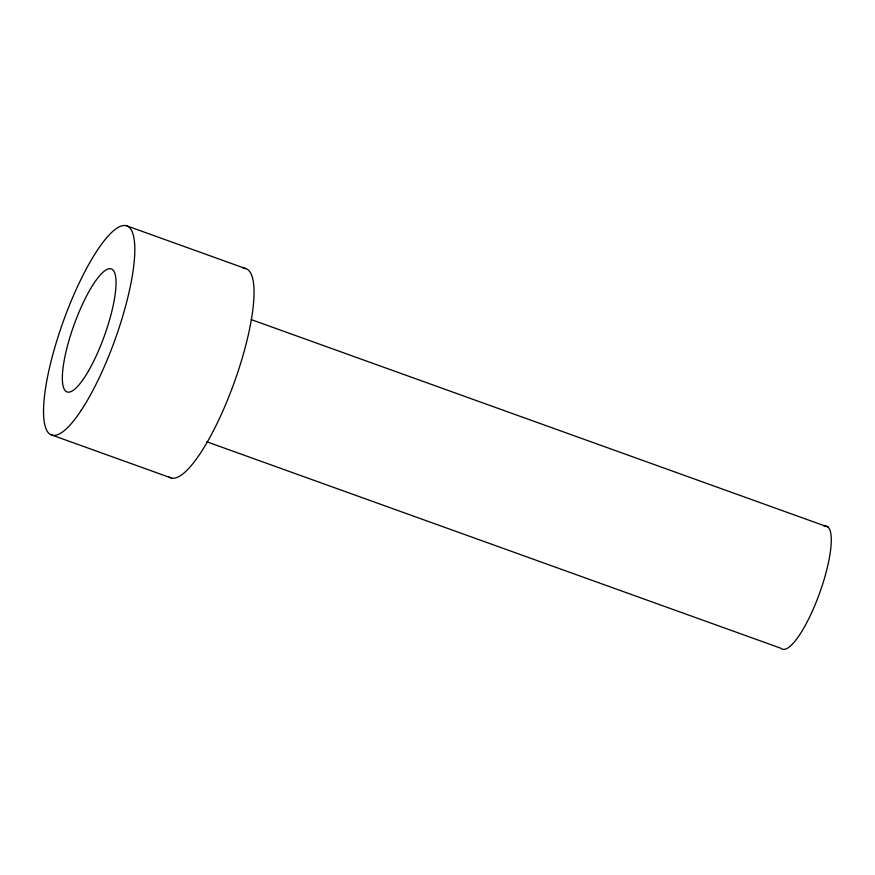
<?xml version="1.0" encoding="UTF-8"?>
<svg xmlns="http://www.w3.org/2000/svg" width="875" height="875" viewBox="0 0 875 875"><rect width="100%" height="100%" fill="white"/><g stroke="black" fill="none" stroke-linecap="round" stroke-linejoin="round"><path stroke-width="1.31" d="M126.514 225.75L245.722 268.625M251.256 319.605L828.023 527.056M206.642 441.722L780.839 648.244A65.362 16.133 -70.2 0 0 820.181 591.511A65.362 16.133 -70.2 0 0 823.911 526.039M51.855 435.05L171.062 477.925M243.305 268.308A111.125 27.431 -70.2 0 1 234.609 381.456A111.125 27.431 -70.2 0 1 168.919 476.82M81.32 410.189A111.125 27.431 -70.2 0 0 132.027 231.427A111.125 27.431 -70.2 0 0 54.206 349.584A111.125 27.431 -70.2 0 0 81.32 410.189M88.462 370.989A65.362 16.133 -70.2 0 0 112.777 269.806A65.362 16.133 -70.2 0 0 66.325 350.416A65.362 16.133 -70.2 0 0 88.462 370.989"/></g></svg>
